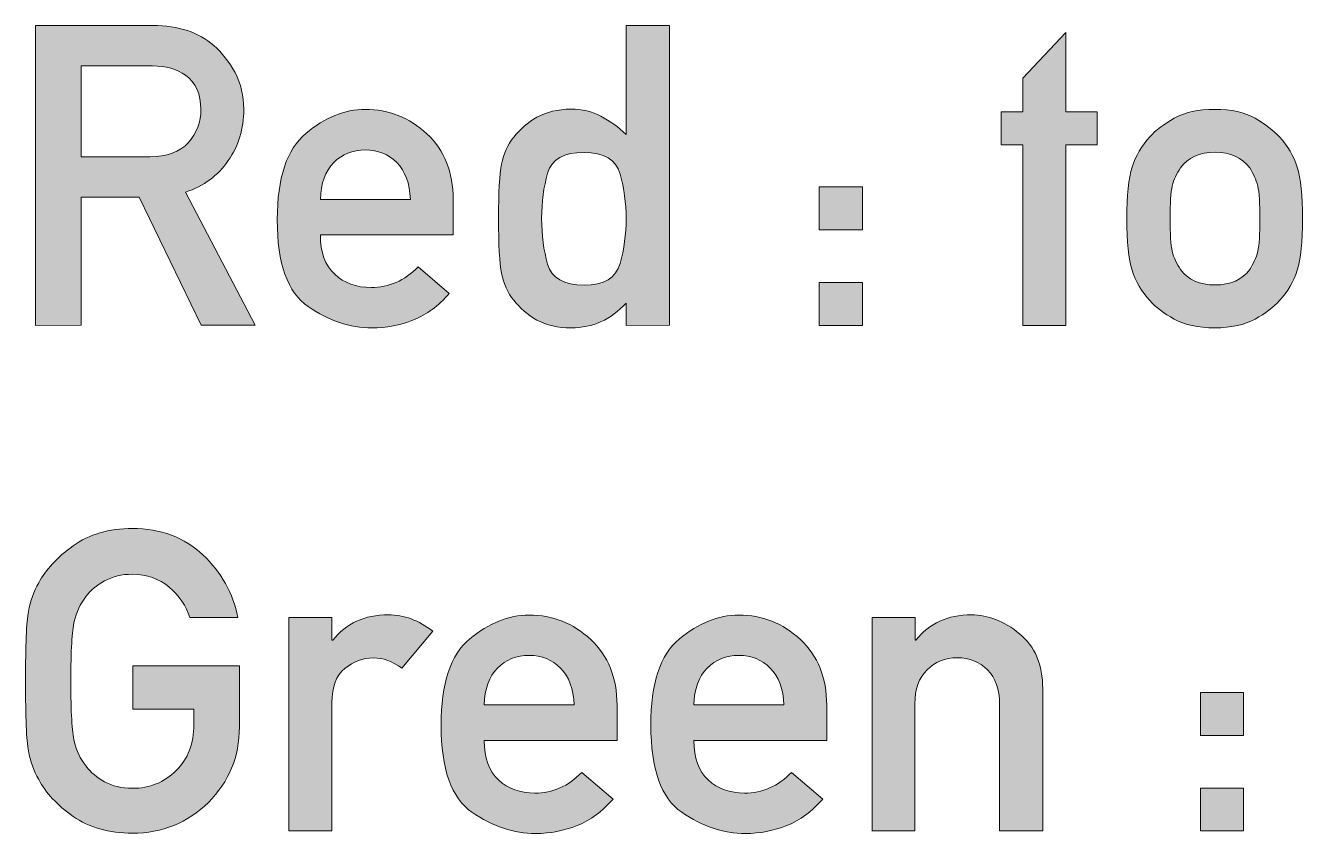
# Model space of a CAD drawing. Header units: inches. Extents: x 247 to 2765, y -1897 to -1110.
# Drawn here: x 659.39 to 672.22, y -1863.17 to -1855.06 of the extents above; entities that cross this region are included whole.
import ezdxf

# ---------------------------------------------------------------- set-up
doc = ezdxf.new("R2010")
doc.units = ezdxf.units.IN
doc.header["$MEASUREMENT"] = 0
doc.layers.add('Layer 1', color=7, linetype='Continuous')

# ---------------------------------------------------------------- blocks, each defined once
blk = doc.blocks.new('block 46')
at = {"layer": 'Layer 1', "true_color": 0x010202}
h = blk.add_hatch(color=98, dxfattribs=at)
h.dxf.hatch_style = 2
edge = h.paths.add_edge_path()
edge.add_spline(control_points=[(659.492, -1858.069), (659.492, -1858.069), (659.492, -1855.057), (659.492, -1855.057), (659.492, -1855.057), (660.67, -1855.057), (660.67, -1855.057), (660.928, -1855.057), (661.132, -1855.124), (661.282, -1855.257), (661.365, -1855.33), (661.436, -1855.421), (661.495, -1855.53), (661.554, -1855.641), (661.583, -1855.763), (661.583, -1855.898), (661.583, -1856.094), (661.532, -1856.264), (661.427, -1856.414), (661.323, -1856.564), (661.181, -1856.67), (660.998, -1856.731), (660.998, -1856.731), (661.696, -1858.068), (661.696, -1858.068), (661.696, -1858.068), (661.155, -1858.068), (661.155, -1858.068), (661.155, -1858.068), (660.532, -1856.782), (660.532, -1856.782), (660.532, -1856.782), (659.948, -1856.782), (659.948, -1856.782), (659.948, -1856.782), (659.948, -1858.068), (659.948, -1858.068), (659.948, -1858.068), (659.492, -1858.069), (659.492, -1858.069), (659.492, -1858.069), (659.492, -1858.069), (659.492, -1858.069)], knot_values=[0, 0, 0, 0, 1, 1, 1, 2, 2, 2, 3, 3, 3, 4, 4, 4, 5, 5, 5, 6, 6, 6, 7, 7, 7, 8, 8, 8, 9, 9, 9, 10, 10, 10, 11, 11, 11, 12, 12, 12, 13, 13, 13, 14, 14, 14, 14], degree=3, periodic=1)
edge = h.paths.add_edge_path()
edge.add_spline(control_points=[(659.949, -1855.463), (659.949, -1855.463), (659.949, -1856.376), (659.949, -1856.376), (659.949, -1856.376), (660.639, -1856.376), (660.639, -1856.376), (660.809, -1856.376), (660.939, -1856.328), (661.024, -1856.234), (661.109, -1856.139), (661.152, -1856.027), (661.152, -1855.899), (661.152, -1855.746), (661.1, -1855.631), (660.998, -1855.556), (660.912, -1855.494), (660.801, -1855.463), (660.666, -1855.463), (660.666, -1855.463), (659.949, -1855.463), (659.949, -1855.463)], knot_values=[0, 0, 0, 0, 1, 1, 1, 2, 2, 2, 3, 3, 3, 4, 4, 4, 5, 5, 5, 6, 6, 6, 7, 7, 7, 7], degree=3, periodic=1)
h = blk.add_hatch(color=98, dxfattribs=at)
h.dxf.hatch_style = 2
edge = h.paths.add_edge_path()
edge.add_spline(control_points=[(665.423, -1858.069), (665.423, -1858.069), (665.423, -1857.846), (665.423, -1857.846), (665.273, -1858.011), (665.089, -1858.094), (664.87, -1858.094), (664.738, -1858.094), (664.625, -1858.068), (664.528, -1858.016), (664.433, -1857.964), (664.356, -1857.897), (664.296, -1857.817), (664.234, -1857.741), (664.194, -1857.652), (664.173, -1857.547), (664.152, -1857.443), (664.142, -1857.259), (664.142, -1856.994), (664.142, -1856.732), (664.152, -1856.551), (664.173, -1856.448), (664.194, -1856.345), (664.234, -1856.254), (664.296, -1856.177), (664.356, -1856.097), (664.435, -1856.031), (664.528, -1855.978), (664.624, -1855.925), (664.738, -1855.897), (664.87, -1855.897), (664.981, -1855.897), (665.081, -1855.921), (665.171, -1855.968), (665.26, -1856.015), (665.345, -1856.076), (665.425, -1856.151), (665.425, -1856.151), (665.425, -1855.056), (665.425, -1855.056), (665.425, -1855.056), (665.858, -1855.056), (665.858, -1855.056), (665.858, -1855.056), (665.858, -1858.068), (665.858, -1858.068), (665.858, -1858.068), (665.423, -1858.069), (665.423, -1858.069), (665.423, -1858.069), (665.423, -1858.069), (665.423, -1858.069)], knot_values=[0, 0, 0, 0, 1, 1, 1, 2, 2, 2, 3, 3, 3, 4, 4, 4, 5, 5, 5, 6, 6, 6, 7, 7, 7, 8, 8, 8, 9, 9, 9, 10, 10, 10, 11, 11, 11, 12, 12, 12, 13, 13, 13, 14, 14, 14, 15, 15, 15, 16, 16, 16, 17, 17, 17, 17], degree=3, periodic=1)
edge = h.paths.add_edge_path()
edge.add_spline(control_points=[(665.002, -1856.331), (664.799, -1856.331), (664.675, -1856.399), (664.635, -1856.54), (664.595, -1856.679), (664.575, -1856.83), (664.575, -1856.994), (664.575, -1857.163), (664.595, -1857.316), (664.635, -1857.455), (664.675, -1857.595), (664.799, -1857.665), (665.002, -1857.665), (665.202, -1857.665), (665.321, -1857.592), (665.363, -1857.449), (665.403, -1857.304), (665.424, -1857.153), (665.424, -1856.996), (665.424, -1856.842), (665.403, -1856.694), (665.363, -1856.549), (665.321, -1856.403), (665.202, -1856.331), (665.002, -1856.331)], knot_values=[0, 0, 0, 0, 1, 1, 1, 2, 2, 2, 3, 3, 3, 4, 4, 4, 5, 5, 5, 6, 6, 6, 7, 7, 7, 8, 8, 8, 8], degree=3, periodic=1)
h = blk.add_hatch(color=98, dxfattribs=at)
h.dxf.hatch_style = 2
h.paths.add_polyline_path([(669.407, -1858.071), (669.407, -1856.255), (669.192, -1856.255), (669.192, -1855.924), (669.407, -1855.924), (669.407, -1855.587), (669.839, -1855.126), (669.839, -1855.924), (670.154, -1855.924), (670.154, -1856.255), (669.839, -1856.255), (669.839, -1858.071)])
h = blk.add_hatch(color=98, dxfattribs=at)
h.dxf.hatch_style = 2
edge = h.paths.add_edge_path()
edge.add_spline(control_points=[(663.687, -1857.159), (663.687, -1857.159), (662.352, -1857.159), (662.352, -1857.159), (662.352, -1857.336), (662.401, -1857.468), (662.496, -1857.556), (662.591, -1857.644), (662.713, -1857.689), (662.862, -1857.689), (663.04, -1857.689), (663.197, -1857.62), (663.334, -1857.482), (663.334, -1857.482), (663.646, -1857.748), (663.646, -1857.748), (663.54, -1857.874), (663.42, -1857.962), (663.287, -1858.014), (663.154, -1858.067), (663.015, -1858.095), (662.87, -1858.095), (662.649, -1858.095), (662.437, -1858.024), (662.23, -1857.881), (662.023, -1857.739), (661.919, -1857.448), (661.919, -1857.007), (661.919, -1856.588), (662.015, -1856.3), (662.206, -1856.141), (662.398, -1855.981), (662.595, -1855.9), (662.803, -1855.9), (663.039, -1855.9), (663.245, -1855.981), (663.422, -1856.145), (663.598, -1856.308), (663.686, -1856.529), (663.686, -1856.806), (663.686, -1856.806), (663.687, -1857.159), (663.687, -1857.159), (663.687, -1857.159), (663.687, -1857.159), (663.687, -1857.159)], knot_values=[0, 0, 0, 0, 1, 1, 1, 2, 2, 2, 3, 3, 3, 4, 4, 4, 5, 5, 5, 6, 6, 6, 7, 7, 7, 8, 8, 8, 9, 9, 9, 10, 10, 10, 11, 11, 11, 12, 12, 12, 13, 13, 13, 14, 14, 14, 15, 15, 15, 15], degree=3, periodic=1)
edge = h.paths.add_edge_path()
edge.add_spline(control_points=[(662.352, -1856.804), (662.352, -1856.804), (663.257, -1856.804), (663.257, -1856.804), (663.25, -1856.643), (663.205, -1856.519), (663.12, -1856.434), (663.036, -1856.349), (662.931, -1856.306), (662.804, -1856.306), (662.677, -1856.306), (662.57, -1856.349), (662.486, -1856.434), (662.401, -1856.519), (662.357, -1856.643), (662.352, -1856.804)], knot_values=[0, 0, 0, 0, 1, 1, 1, 2, 2, 2, 3, 3, 3, 4, 4, 4, 5, 5, 5, 5], degree=3, periodic=1)
h = blk.add_hatch(color=98, dxfattribs=at)
h.dxf.hatch_style = 2
edge = h.paths.add_edge_path()
edge.add_spline(control_points=[(670.453, -1856.994), (670.453, -1856.764), (670.471, -1856.592), (670.506, -1856.48), (670.543, -1856.367), (670.602, -1856.265), (670.684, -1856.174), (670.743, -1856.109), (670.825, -1856.048), (670.929, -1855.988), (671.033, -1855.929), (671.169, -1855.899), (671.337, -1855.899), (671.502, -1855.899), (671.638, -1855.929), (671.741, -1855.988), (671.844, -1856.048), (671.927, -1856.111), (671.986, -1856.174), (672.068, -1856.265), (672.128, -1856.367), (672.164, -1856.48), (672.201, -1856.592), (672.217, -1856.764), (672.217, -1856.994), (672.217, -1857.229), (672.199, -1857.402), (672.164, -1857.516), (672.128, -1857.629), (672.069, -1857.73), (671.986, -1857.821), (671.927, -1857.888), (671.846, -1857.949), (671.741, -1858.007), (671.636, -1858.065), (671.501, -1858.094), (671.337, -1858.094), (671.168, -1858.094), (671.033, -1858.065), (670.929, -1858.007), (670.825, -1857.949), (670.743, -1857.887), (670.684, -1857.821), (670.602, -1857.73), (670.543, -1857.628), (670.506, -1857.516), (670.471, -1857.403), (670.453, -1857.229), (670.453, -1856.994)], knot_values=[0, 0, 0, 0, 1, 1, 1, 2, 2, 2, 3, 3, 3, 4, 4, 4, 5, 5, 5, 6, 6, 6, 7, 7, 7, 8, 8, 8, 9, 9, 9, 10, 10, 10, 11, 11, 11, 12, 12, 12, 13, 13, 13, 14, 14, 14, 15, 15, 15, 16, 16, 16, 16], degree=3, periodic=1)
edge = h.paths.add_edge_path()
edge.add_spline(control_points=[(671.79, -1856.998), (671.79, -1856.844), (671.783, -1856.733), (671.768, -1856.669), (671.751, -1856.605), (671.724, -1856.544), (671.687, -1856.487), (671.61, -1856.382), (671.495, -1856.33), (671.339, -1856.33), (671.182, -1856.33), (671.066, -1856.382), (670.993, -1856.487), (670.951, -1856.544), (670.924, -1856.605), (670.909, -1856.669), (670.895, -1856.733), (670.887, -1856.84), (670.887, -1856.994), (670.887, -1857.15), (670.895, -1857.262), (670.909, -1857.325), (670.924, -1857.389), (670.951, -1857.45), (670.993, -1857.507), (671.066, -1857.611), (671.182, -1857.663), (671.339, -1857.663), (671.495, -1857.663), (671.612, -1857.611), (671.687, -1857.507), (671.725, -1857.45), (671.753, -1857.39), (671.768, -1857.326), (671.782, -1857.263), (671.79, -1857.154), (671.79, -1856.998)], knot_values=[0, 0, 0, 0, 1, 1, 1, 2, 2, 2, 3, 3, 3, 4, 4, 4, 5, 5, 5, 6, 6, 6, 7, 7, 7, 8, 8, 8, 9, 9, 9, 10, 10, 10, 11, 11, 11, 12, 12, 12, 12], degree=3, periodic=1)
h = blk.add_hatch(color=98, dxfattribs=at)
h.dxf.hatch_style = 2
h.paths.add_polyline_path([(667.364, -1857.11), (667.364, -1856.677), (667.797, -1856.677), (667.797, -1857.11)])
h.paths.add_polyline_path([(667.364, -1858.069), (667.364, -1857.639), (667.797, -1857.639), (667.797, -1858.069)])
h = blk.add_hatch(color=98, dxfattribs=at)
h.dxf.hatch_style = 2
edge = h.paths.add_edge_path()
edge.add_spline(control_points=[(660.469, -1861.923), (660.469, -1861.923), (660.469, -1861.491), (660.469, -1861.491), (660.469, -1861.491), (661.539, -1861.491), (661.539, -1861.491), (661.539, -1861.491), (661.539, -1862.104), (661.539, -1862.104), (661.539, -1862.404), (661.435, -1862.656), (661.227, -1862.862), (661.019, -1863.068), (660.764, -1863.172), (660.464, -1863.172), (660.227, -1863.172), (660.029, -1863.116), (659.869, -1863.003), (659.708, -1862.889), (659.593, -1862.766), (659.523, -1862.633), (659.472, -1862.545), (659.439, -1862.45), (659.42, -1862.345), (659.399, -1862.24), (659.391, -1862.007), (659.391, -1861.644), (659.391, -1861.282), (659.399, -1861.049), (659.42, -1860.944), (659.439, -1860.839), (659.472, -1860.743), (659.523, -1860.655), (659.593, -1860.524), (659.708, -1860.4), (659.869, -1860.285), (660.029, -1860.169), (660.229, -1860.111), (660.464, -1860.111), (660.75, -1860.111), (660.986, -1860.2), (661.173, -1860.375), (661.359, -1860.551), (661.475, -1860.76), (661.523, -1861.004), (661.523, -1861.004), (661.041, -1861.004), (661.041, -1861.004), (661.004, -1860.889), (660.935, -1860.787), (660.834, -1860.701), (660.733, -1860.614), (660.609, -1860.57), (660.464, -1860.57), (660.356, -1860.57), (660.264, -1860.593), (660.185, -1860.637), (660.106, -1860.681), (660.045, -1860.732), (660, -1860.79), (659.94, -1860.867), (659.901, -1860.952), (659.879, -1861.044), (659.857, -1861.137), (659.846, -1861.337), (659.846, -1861.646), (659.846, -1861.956), (659.857, -1862.157), (659.879, -1862.249), (659.901, -1862.342), (659.94, -1862.425), (660, -1862.5), (660.045, -1862.56), (660.108, -1862.612), (660.185, -1862.655), (660.263, -1862.699), (660.356, -1862.721), (660.464, -1862.721), (660.638, -1862.721), (660.784, -1862.661), (660.904, -1862.543), (661.023, -1862.424), (661.082, -1862.271), (661.082, -1862.08), (661.082, -1862.08), (661.082, -1861.925), (661.082, -1861.925), (661.082, -1861.925), (660.469, -1861.925), (660.469, -1861.925), (660.469, -1861.925), (660.469, -1861.923), (660.469, -1861.923)], knot_values=[0, 0, 0, 0, 1, 1, 1, 2, 2, 2, 3, 3, 3, 4, 4, 4, 5, 5, 5, 6, 6, 6, 7, 7, 7, 8, 8, 8, 9, 9, 9, 10, 10, 10, 11, 11, 11, 12, 12, 12, 13, 13, 13, 14, 14, 14, 15, 15, 15, 16, 16, 16, 17, 17, 17, 18, 18, 18, 19, 19, 19, 20, 20, 20, 21, 21, 21, 22, 22, 22, 23, 23, 23, 24, 24, 24, 25, 25, 25, 26, 26, 26, 27, 27, 27, 28, 28, 28, 29, 29, 29, 30, 30, 30, 31, 31, 31, 31], degree=3, periodic=1)
h = blk.add_hatch(color=98, dxfattribs=at)
h.dxf.hatch_style = 2
edge = h.paths.add_edge_path()
edge.add_spline(control_points=[(662.037, -1863.149), (662.037, -1863.149), (662.037, -1861.004), (662.037, -1861.004), (662.037, -1861.004), (662.469, -1861.004), (662.469, -1861.004), (662.469, -1861.004), (662.469, -1861.232), (662.469, -1861.232), (662.469, -1861.232), (662.477, -1861.232), (662.477, -1861.232), (662.611, -1861.063), (662.796, -1860.978), (663.035, -1860.978), (663.191, -1860.978), (663.341, -1861.033), (663.483, -1861.143), (663.483, -1861.143), (663.171, -1861.515), (663.171, -1861.515), (663.077, -1861.446), (662.982, -1861.41), (662.885, -1861.41), (662.778, -1861.41), (662.684, -1861.447), (662.598, -1861.517), (662.512, -1861.588), (662.468, -1861.701), (662.468, -1861.859), (662.468, -1861.859), (662.468, -1863.149), (662.468, -1863.149), (662.468, -1863.149), (662.037, -1863.149), (662.037, -1863.149), (662.037, -1863.149), (662.037, -1863.149), (662.037, -1863.149)], knot_values=[0, 0, 0, 0, 1, 1, 1, 2, 2, 2, 3, 3, 3, 4, 4, 4, 5, 5, 5, 6, 6, 6, 7, 7, 7, 8, 8, 8, 9, 9, 9, 10, 10, 10, 11, 11, 11, 12, 12, 12, 13, 13, 13, 13], degree=3, periodic=1)
h = blk.add_hatch(color=98, dxfattribs=at)
h.dxf.hatch_style = 2
edge = h.paths.add_edge_path()
edge.add_spline(control_points=[(665.333, -1862.24), (665.333, -1862.24), (663.998, -1862.24), (663.998, -1862.24), (663.998, -1862.416), (664.046, -1862.548), (664.142, -1862.637), (664.236, -1862.725), (664.359, -1862.769), (664.507, -1862.769), (664.686, -1862.769), (664.842, -1862.7), (664.979, -1862.562), (664.979, -1862.562), (665.292, -1862.829), (665.292, -1862.829), (665.185, -1862.953), (665.066, -1863.042), (664.933, -1863.095), (664.8, -1863.147), (664.661, -1863.175), (664.516, -1863.175), (664.295, -1863.175), (664.082, -1863.103), (663.875, -1862.962), (663.668, -1862.819), (663.565, -1862.527), (663.565, -1862.087), (663.565, -1861.669), (663.661, -1861.38), (663.852, -1861.22), (664.043, -1861.061), (664.241, -1860.981), (664.45, -1860.981), (664.685, -1860.981), (664.891, -1861.061), (665.068, -1861.225), (665.244, -1861.389), (665.332, -1861.609), (665.332, -1861.886), (665.332, -1861.886), (665.333, -1862.24), (665.333, -1862.24), (665.333, -1862.24), (665.333, -1862.24), (665.333, -1862.24)], knot_values=[0, 0, 0, 0, 1, 1, 1, 2, 2, 2, 3, 3, 3, 4, 4, 4, 5, 5, 5, 6, 6, 6, 7, 7, 7, 8, 8, 8, 9, 9, 9, 10, 10, 10, 11, 11, 11, 12, 12, 12, 13, 13, 13, 14, 14, 14, 15, 15, 15, 15], degree=3, periodic=1)
edge = h.paths.add_edge_path()
edge.add_spline(control_points=[(663.997, -1861.883), (663.997, -1861.883), (664.902, -1861.883), (664.902, -1861.883), (664.895, -1861.722), (664.85, -1861.599), (664.765, -1861.513), (664.681, -1861.428), (664.576, -1861.386), (664.45, -1861.386), (664.321, -1861.386), (664.215, -1861.428), (664.131, -1861.513), (664.047, -1861.599), (664.002, -1861.722), (663.997, -1861.883)], knot_values=[0, 0, 0, 0, 1, 1, 1, 2, 2, 2, 3, 3, 3, 4, 4, 4, 5, 5, 5, 5], degree=3, periodic=1)
h = blk.add_hatch(color=98, dxfattribs=at)
h.dxf.hatch_style = 2
edge = h.paths.add_edge_path()
edge.add_spline(control_points=[(667.439, -1862.24), (667.439, -1862.24), (666.104, -1862.24), (666.104, -1862.24), (666.104, -1862.416), (666.153, -1862.548), (666.248, -1862.637), (666.343, -1862.725), (666.465, -1862.769), (666.614, -1862.769), (666.792, -1862.769), (666.949, -1862.7), (667.085, -1862.562), (667.085, -1862.562), (667.398, -1862.829), (667.398, -1862.829), (667.291, -1862.953), (667.172, -1863.042), (667.039, -1863.095), (666.906, -1863.147), (666.767, -1863.175), (666.622, -1863.175), (666.402, -1863.175), (666.188, -1863.103), (665.982, -1862.962), (665.775, -1862.819), (665.672, -1862.527), (665.672, -1862.087), (665.672, -1861.669), (665.767, -1861.38), (665.958, -1861.22), (666.149, -1861.061), (666.348, -1860.981), (666.556, -1860.981), (666.791, -1860.981), (666.997, -1861.061), (667.174, -1861.225), (667.35, -1861.389), (667.438, -1861.609), (667.438, -1861.886), (667.438, -1861.886), (667.439, -1862.24), (667.439, -1862.24), (667.439, -1862.24), (667.439, -1862.24), (667.439, -1862.24)], knot_values=[0, 0, 0, 0, 1, 1, 1, 2, 2, 2, 3, 3, 3, 4, 4, 4, 5, 5, 5, 6, 6, 6, 7, 7, 7, 8, 8, 8, 9, 9, 9, 10, 10, 10, 11, 11, 11, 12, 12, 12, 13, 13, 13, 14, 14, 14, 15, 15, 15, 15], degree=3, periodic=1)
edge = h.paths.add_edge_path()
edge.add_spline(control_points=[(666.104, -1861.883), (666.104, -1861.883), (667.009, -1861.883), (667.009, -1861.883), (667.001, -1861.722), (666.957, -1861.599), (666.872, -1861.513), (666.787, -1861.428), (666.683, -1861.386), (666.556, -1861.386), (666.428, -1861.386), (666.321, -1861.428), (666.237, -1861.513), (666.153, -1861.599), (666.109, -1861.722), (666.104, -1861.883)], knot_values=[0, 0, 0, 0, 1, 1, 1, 2, 2, 2, 3, 3, 3, 4, 4, 4, 5, 5, 5, 5], degree=3, periodic=1)
h = blk.add_hatch(color=98, dxfattribs=at)
h.dxf.hatch_style = 2
edge = h.paths.add_edge_path()
edge.add_spline(control_points=[(667.894, -1863.149), (667.894, -1863.149), (667.894, -1861.004), (667.894, -1861.004), (667.894, -1861.004), (668.327, -1861.004), (668.327, -1861.004), (668.327, -1861.004), (668.327, -1861.232), (668.327, -1861.232), (668.327, -1861.232), (668.334, -1861.232), (668.334, -1861.232), (668.468, -1861.063), (668.654, -1860.978), (668.892, -1860.978), (669.06, -1860.978), (669.221, -1861.041), (669.375, -1861.168), (669.53, -1861.294), (669.608, -1861.479), (669.608, -1861.721), (669.608, -1861.721), (669.608, -1863.147), (669.608, -1863.147), (669.608, -1863.147), (669.175, -1863.147), (669.175, -1863.147), (669.175, -1863.147), (669.175, -1861.871), (669.175, -1861.871), (669.175, -1861.726), (669.135, -1861.613), (669.054, -1861.531), (668.973, -1861.45), (668.872, -1861.409), (668.752, -1861.409), (668.627, -1861.409), (668.526, -1861.449), (668.446, -1861.531), (668.365, -1861.612), (668.324, -1861.726), (668.324, -1861.871), (668.324, -1861.871), (668.324, -1863.147), (668.324, -1863.147), (668.324, -1863.147), (667.893, -1863.147), (667.893, -1863.147), (667.893, -1863.147), (667.893, -1863.149), (667.893, -1863.149), (667.893, -1863.149), (667.894, -1863.149), (667.894, -1863.149), (667.894, -1863.149), (667.894, -1863.149), (667.894, -1863.149)], knot_values=[0, 0, 0, 0, 1, 1, 1, 2, 2, 2, 3, 3, 3, 4, 4, 4, 5, 5, 5, 6, 6, 6, 7, 7, 7, 8, 8, 8, 9, 9, 9, 10, 10, 10, 11, 11, 11, 12, 12, 12, 13, 13, 13, 14, 14, 14, 15, 15, 15, 16, 16, 16, 17, 17, 17, 18, 18, 18, 19, 19, 19, 19], degree=3, periodic=1)
h = blk.add_hatch(color=98, dxfattribs=at)
h.dxf.hatch_style = 2
h.paths.add_polyline_path([(671.193, -1862.19), (671.193, -1861.758), (671.626, -1861.758), (671.626, -1862.19)])
h.paths.add_polyline_path([(671.193, -1863.149), (671.193, -1862.718), (671.626, -1862.718), (671.626, -1863.149)])
at = {"layer": 'Layer 1', "lineweight": 0}
for points in [[(669.407, -1858.071), (669.407, -1856.255), (669.192, -1856.255), (669.192, -1855.924), (669.407, -1855.924), (669.407, -1855.587), (669.839, -1855.126), (669.839, -1855.924), (670.154, -1855.924), (670.154, -1856.255), (669.839, -1856.255), (669.839, -1858.071), (669.407, -1858.071)], [(667.364, -1857.11), (667.364, -1856.677), (667.797, -1856.677), (667.797, -1857.11), (667.364, -1857.11)], [(667.364, -1858.069), (667.364, -1857.639), (667.797, -1857.639), (667.797, -1858.069), (667.364, -1858.069)], [(671.193, -1862.19), (671.193, -1861.758), (671.626, -1861.758), (671.626, -1862.19), (671.193, -1862.19)], [(671.193, -1863.149), (671.193, -1862.718), (671.626, -1862.718), (671.626, -1863.149), (671.193, -1863.149)]]:
    blk.add_lwpolyline(points, dxfattribs=at)
for points, knots in [([(659.492, -1858.069), (659.492, -1858.069), (659.492, -1855.057), (659.492, -1855.057), (659.492, -1855.057), (660.67, -1855.057), (660.67, -1855.057), (660.928, -1855.057), (661.132, -1855.124), (661.282, -1855.257), (661.365, -1855.33), (661.436, -1855.421), (661.495, -1855.53), (661.554, -1855.641), (661.583, -1855.763), (661.583, -1855.898), (661.583, -1856.094), (661.532, -1856.264), (661.427, -1856.414), (661.323, -1856.564), (661.181, -1856.67), (660.998, -1856.731), (660.998, -1856.731), (661.696, -1858.068), (661.696, -1858.068), (661.696, -1858.068), (661.155, -1858.068), (661.155, -1858.068), (661.155, -1858.068), (660.532, -1856.782), (660.532, -1856.782), (660.532, -1856.782), (659.948, -1856.782), (659.948, -1856.782), (659.948, -1856.782), (659.948, -1858.068), (659.948, -1858.068), (659.948, -1858.068), (659.492, -1858.069), (659.492, -1858.069), (659.492, -1858.069), (659.492, -1858.069), (659.492, -1858.069)], [0, 0, 0, 0, 1, 1, 1, 2, 2, 2, 3, 3, 3, 4, 4, 4, 5, 5, 5, 6, 6, 6, 7, 7, 7, 8, 8, 8, 9, 9, 9, 10, 10, 10, 11, 11, 11, 12, 12, 12, 13, 13, 13, 14, 14, 14, 14]), ([(665.423, -1858.069), (665.423, -1858.069), (665.423, -1857.846), (665.423, -1857.846), (665.273, -1858.011), (665.089, -1858.094), (664.87, -1858.094), (664.738, -1858.094), (664.625, -1858.068), (664.528, -1858.016), (664.433, -1857.964), (664.356, -1857.897), (664.296, -1857.817), (664.234, -1857.741), (664.194, -1857.652), (664.173, -1857.547), (664.152, -1857.443), (664.142, -1857.259), (664.142, -1856.994), (664.142, -1856.732), (664.152, -1856.551), (664.173, -1856.448), (664.194, -1856.345), (664.234, -1856.254), (664.296, -1856.177), (664.356, -1856.097), (664.435, -1856.031), (664.528, -1855.978), (664.624, -1855.925), (664.738, -1855.897), (664.87, -1855.897), (664.981, -1855.897), (665.081, -1855.921), (665.171, -1855.968), (665.26, -1856.015), (665.345, -1856.076), (665.425, -1856.151), (665.425, -1856.151), (665.425, -1855.056), (665.425, -1855.056), (665.425, -1855.056), (665.858, -1855.056), (665.858, -1855.056), (665.858, -1855.056), (665.858, -1858.068), (665.858, -1858.068), (665.858, -1858.068), (665.423, -1858.069), (665.423, -1858.069), (665.423, -1858.069), (665.423, -1858.069), (665.423, -1858.069)], [0, 0, 0, 0, 1, 1, 1, 2, 2, 2, 3, 3, 3, 4, 4, 4, 5, 5, 5, 6, 6, 6, 7, 7, 7, 8, 8, 8, 9, 9, 9, 10, 10, 10, 11, 11, 11, 12, 12, 12, 13, 13, 13, 14, 14, 14, 15, 15, 15, 16, 16, 16, 17, 17, 17, 17]), ([(659.949, -1855.463), (659.949, -1855.463), (659.949, -1856.376), (659.949, -1856.376), (659.949, -1856.376), (660.639, -1856.376), (660.639, -1856.376), (660.809, -1856.376), (660.939, -1856.328), (661.024, -1856.234), (661.109, -1856.139), (661.152, -1856.027), (661.152, -1855.899), (661.152, -1855.746), (661.1, -1855.631), (660.998, -1855.556), (660.912, -1855.494), (660.801, -1855.463), (660.666, -1855.463), (660.666, -1855.463), (659.949, -1855.463), (659.949, -1855.463)], [0, 0, 0, 0, 1, 1, 1, 2, 2, 2, 3, 3, 3, 4, 4, 4, 5, 5, 5, 6, 6, 6, 7, 7, 7, 7]), ([(663.687, -1857.159), (663.687, -1857.159), (662.352, -1857.159), (662.352, -1857.159), (662.352, -1857.336), (662.401, -1857.468), (662.496, -1857.556), (662.591, -1857.644), (662.713, -1857.689), (662.862, -1857.689), (663.04, -1857.689), (663.197, -1857.62), (663.334, -1857.482), (663.334, -1857.482), (663.646, -1857.748), (663.646, -1857.748), (663.54, -1857.874), (663.42, -1857.962), (663.287, -1858.014), (663.154, -1858.067), (663.015, -1858.095), (662.87, -1858.095), (662.649, -1858.095), (662.437, -1858.024), (662.23, -1857.881), (662.023, -1857.739), (661.919, -1857.448), (661.919, -1857.007), (661.919, -1856.588), (662.015, -1856.3), (662.206, -1856.141), (662.398, -1855.981), (662.595, -1855.9), (662.803, -1855.9), (663.039, -1855.9), (663.245, -1855.981), (663.422, -1856.145), (663.598, -1856.308), (663.686, -1856.529), (663.686, -1856.806), (663.686, -1856.806), (663.687, -1857.159), (663.687, -1857.159), (663.687, -1857.159), (663.687, -1857.159), (663.687, -1857.159)], [0, 0, 0, 0, 1, 1, 1, 2, 2, 2, 3, 3, 3, 4, 4, 4, 5, 5, 5, 6, 6, 6, 7, 7, 7, 8, 8, 8, 9, 9, 9, 10, 10, 10, 11, 11, 11, 12, 12, 12, 13, 13, 13, 14, 14, 14, 15, 15, 15, 15]), ([(670.453, -1856.994), (670.453, -1856.764), (670.471, -1856.592), (670.506, -1856.48), (670.543, -1856.367), (670.602, -1856.265), (670.684, -1856.174), (670.743, -1856.109), (670.825, -1856.048), (670.929, -1855.988), (671.033, -1855.929), (671.169, -1855.899), (671.337, -1855.899), (671.502, -1855.899), (671.638, -1855.929), (671.741, -1855.988), (671.844, -1856.048), (671.927, -1856.111), (671.986, -1856.174), (672.068, -1856.265), (672.128, -1856.367), (672.164, -1856.48), (672.201, -1856.592), (672.217, -1856.764), (672.217, -1856.994), (672.217, -1857.229), (672.199, -1857.402), (672.164, -1857.516), (672.128, -1857.629), (672.069, -1857.73), (671.986, -1857.821), (671.927, -1857.888), (671.846, -1857.949), (671.741, -1858.007), (671.636, -1858.065), (671.501, -1858.094), (671.337, -1858.094), (671.168, -1858.094), (671.033, -1858.065), (670.929, -1858.007), (670.825, -1857.949), (670.743, -1857.887), (670.684, -1857.821), (670.602, -1857.73), (670.543, -1857.628), (670.506, -1857.516), (670.471, -1857.403), (670.453, -1857.229), (670.453, -1856.994)], [0, 0, 0, 0, 1, 1, 1, 2, 2, 2, 3, 3, 3, 4, 4, 4, 5, 5, 5, 6, 6, 6, 7, 7, 7, 8, 8, 8, 9, 9, 9, 10, 10, 10, 11, 11, 11, 12, 12, 12, 13, 13, 13, 14, 14, 14, 15, 15, 15, 16, 16, 16, 16]), ([(662.352, -1856.804), (662.352, -1856.804), (663.257, -1856.804), (663.257, -1856.804), (663.25, -1856.643), (663.205, -1856.519), (663.12, -1856.434), (663.036, -1856.349), (662.931, -1856.306), (662.804, -1856.306), (662.677, -1856.306), (662.57, -1856.349), (662.486, -1856.434), (662.401, -1856.519), (662.357, -1856.643), (662.352, -1856.804)], [0, 0, 0, 0, 1, 1, 1, 2, 2, 2, 3, 3, 3, 4, 4, 4, 5, 5, 5, 5]), ([(665.002, -1856.331), (664.799, -1856.331), (664.675, -1856.399), (664.635, -1856.54), (664.595, -1856.679), (664.575, -1856.83), (664.575, -1856.994), (664.575, -1857.163), (664.595, -1857.316), (664.635, -1857.455), (664.675, -1857.595), (664.799, -1857.665), (665.002, -1857.665), (665.202, -1857.665), (665.321, -1857.592), (665.363, -1857.449), (665.403, -1857.304), (665.424, -1857.153), (665.424, -1856.996), (665.424, -1856.842), (665.403, -1856.694), (665.363, -1856.549), (665.321, -1856.403), (665.202, -1856.331), (665.002, -1856.331)], [0, 0, 0, 0, 1, 1, 1, 2, 2, 2, 3, 3, 3, 4, 4, 4, 5, 5, 5, 6, 6, 6, 7, 7, 7, 8, 8, 8, 8]), ([(671.79, -1856.998), (671.79, -1856.844), (671.783, -1856.733), (671.768, -1856.669), (671.751, -1856.605), (671.724, -1856.544), (671.687, -1856.487), (671.61, -1856.382), (671.495, -1856.33), (671.339, -1856.33), (671.182, -1856.33), (671.066, -1856.382), (670.993, -1856.487), (670.951, -1856.544), (670.924, -1856.605), (670.909, -1856.669), (670.895, -1856.733), (670.887, -1856.84), (670.887, -1856.994), (670.887, -1857.15), (670.895, -1857.262), (670.909, -1857.325), (670.924, -1857.389), (670.951, -1857.45), (670.993, -1857.507), (671.066, -1857.611), (671.182, -1857.663), (671.339, -1857.663), (671.495, -1857.663), (671.612, -1857.611), (671.687, -1857.507), (671.725, -1857.45), (671.753, -1857.39), (671.768, -1857.326), (671.782, -1857.263), (671.79, -1857.154), (671.79, -1856.998)], [0, 0, 0, 0, 1, 1, 1, 2, 2, 2, 3, 3, 3, 4, 4, 4, 5, 5, 5, 6, 6, 6, 7, 7, 7, 8, 8, 8, 9, 9, 9, 10, 10, 10, 11, 11, 11, 12, 12, 12, 12]), ([(660.469, -1861.923), (660.469, -1861.923), (660.469, -1861.491), (660.469, -1861.491), (660.469, -1861.491), (661.539, -1861.491), (661.539, -1861.491), (661.539, -1861.491), (661.539, -1862.104), (661.539, -1862.104), (661.539, -1862.404), (661.435, -1862.656), (661.227, -1862.862), (661.019, -1863.068), (660.764, -1863.172), (660.464, -1863.172), (660.227, -1863.172), (660.029, -1863.116), (659.869, -1863.003), (659.708, -1862.889), (659.593, -1862.766), (659.523, -1862.633), (659.472, -1862.545), (659.439, -1862.45), (659.42, -1862.345), (659.399, -1862.24), (659.391, -1862.007), (659.391, -1861.644), (659.391, -1861.282), (659.399, -1861.049), (659.42, -1860.944), (659.439, -1860.839), (659.472, -1860.743), (659.523, -1860.655), (659.593, -1860.524), (659.708, -1860.4), (659.869, -1860.285), (660.029, -1860.169), (660.229, -1860.111), (660.464, -1860.111), (660.75, -1860.111), (660.986, -1860.2), (661.173, -1860.375), (661.359, -1860.551), (661.475, -1860.76), (661.523, -1861.004), (661.523, -1861.004), (661.041, -1861.004), (661.041, -1861.004), (661.004, -1860.889), (660.935, -1860.787), (660.834, -1860.701), (660.733, -1860.614), (660.609, -1860.57), (660.464, -1860.57), (660.356, -1860.57), (660.264, -1860.593), (660.185, -1860.637), (660.106, -1860.681), (660.045, -1860.732), (660, -1860.79), (659.94, -1860.867), (659.901, -1860.952), (659.879, -1861.044), (659.857, -1861.137), (659.846, -1861.337), (659.846, -1861.646), (659.846, -1861.956), (659.857, -1862.157), (659.879, -1862.249), (659.901, -1862.342), (659.94, -1862.425), (660, -1862.5), (660.045, -1862.56), (660.108, -1862.612), (660.185, -1862.655), (660.263, -1862.699), (660.356, -1862.721), (660.464, -1862.721), (660.638, -1862.721), (660.784, -1862.661), (660.904, -1862.543), (661.023, -1862.424), (661.082, -1862.271), (661.082, -1862.08), (661.082, -1862.08), (661.082, -1861.925), (661.082, -1861.925), (661.082, -1861.925), (660.469, -1861.925), (660.469, -1861.925), (660.469, -1861.925), (660.469, -1861.923), (660.469, -1861.923)], [0, 0, 0, 0, 1, 1, 1, 2, 2, 2, 3, 3, 3, 4, 4, 4, 5, 5, 5, 6, 6, 6, 7, 7, 7, 8, 8, 8, 9, 9, 9, 10, 10, 10, 11, 11, 11, 12, 12, 12, 13, 13, 13, 14, 14, 14, 15, 15, 15, 16, 16, 16, 17, 17, 17, 18, 18, 18, 19, 19, 19, 20, 20, 20, 21, 21, 21, 22, 22, 22, 23, 23, 23, 24, 24, 24, 25, 25, 25, 26, 26, 26, 27, 27, 27, 28, 28, 28, 29, 29, 29, 30, 30, 30, 31, 31, 31, 31]), ([(662.037, -1863.149), (662.037, -1863.149), (662.037, -1861.004), (662.037, -1861.004), (662.037, -1861.004), (662.469, -1861.004), (662.469, -1861.004), (662.469, -1861.004), (662.469, -1861.232), (662.469, -1861.232), (662.469, -1861.232), (662.477, -1861.232), (662.477, -1861.232), (662.611, -1861.063), (662.796, -1860.978), (663.035, -1860.978), (663.191, -1860.978), (663.341, -1861.033), (663.483, -1861.143), (663.483, -1861.143), (663.171, -1861.515), (663.171, -1861.515), (663.077, -1861.446), (662.982, -1861.41), (662.885, -1861.41), (662.778, -1861.41), (662.684, -1861.447), (662.598, -1861.517), (662.512, -1861.588), (662.468, -1861.701), (662.468, -1861.859), (662.468, -1861.859), (662.468, -1863.149), (662.468, -1863.149), (662.468, -1863.149), (662.037, -1863.149), (662.037, -1863.149), (662.037, -1863.149), (662.037, -1863.149), (662.037, -1863.149)], [0, 0, 0, 0, 1, 1, 1, 2, 2, 2, 3, 3, 3, 4, 4, 4, 5, 5, 5, 6, 6, 6, 7, 7, 7, 8, 8, 8, 9, 9, 9, 10, 10, 10, 11, 11, 11, 12, 12, 12, 13, 13, 13, 13]), ([(665.333, -1862.24), (665.333, -1862.24), (663.998, -1862.24), (663.998, -1862.24), (663.998, -1862.416), (664.046, -1862.548), (664.142, -1862.637), (664.236, -1862.725), (664.359, -1862.769), (664.507, -1862.769), (664.686, -1862.769), (664.842, -1862.7), (664.979, -1862.562), (664.979, -1862.562), (665.292, -1862.829), (665.292, -1862.829), (665.185, -1862.953), (665.066, -1863.042), (664.933, -1863.095), (664.8, -1863.147), (664.661, -1863.175), (664.516, -1863.175), (664.295, -1863.175), (664.082, -1863.103), (663.875, -1862.962), (663.668, -1862.819), (663.565, -1862.527), (663.565, -1862.087), (663.565, -1861.669), (663.661, -1861.38), (663.852, -1861.22), (664.043, -1861.061), (664.241, -1860.981), (664.45, -1860.981), (664.685, -1860.981), (664.891, -1861.061), (665.068, -1861.225), (665.244, -1861.389), (665.332, -1861.609), (665.332, -1861.886), (665.332, -1861.886), (665.333, -1862.24), (665.333, -1862.24), (665.333, -1862.24), (665.333, -1862.24), (665.333, -1862.24)], [0, 0, 0, 0, 1, 1, 1, 2, 2, 2, 3, 3, 3, 4, 4, 4, 5, 5, 5, 6, 6, 6, 7, 7, 7, 8, 8, 8, 9, 9, 9, 10, 10, 10, 11, 11, 11, 12, 12, 12, 13, 13, 13, 14, 14, 14, 15, 15, 15, 15]), ([(667.439, -1862.24), (667.439, -1862.24), (666.104, -1862.24), (666.104, -1862.24), (666.104, -1862.416), (666.153, -1862.548), (666.248, -1862.637), (666.343, -1862.725), (666.465, -1862.769), (666.614, -1862.769), (666.792, -1862.769), (666.949, -1862.7), (667.085, -1862.562), (667.085, -1862.562), (667.398, -1862.829), (667.398, -1862.829), (667.291, -1862.953), (667.172, -1863.042), (667.039, -1863.095), (666.906, -1863.147), (666.767, -1863.175), (666.622, -1863.175), (666.402, -1863.175), (666.188, -1863.103), (665.982, -1862.962), (665.775, -1862.819), (665.672, -1862.527), (665.672, -1862.087), (665.672, -1861.669), (665.767, -1861.38), (665.958, -1861.22), (666.149, -1861.061), (666.348, -1860.981), (666.556, -1860.981), (666.791, -1860.981), (666.997, -1861.061), (667.174, -1861.225), (667.35, -1861.389), (667.438, -1861.609), (667.438, -1861.886), (667.438, -1861.886), (667.439, -1862.24), (667.439, -1862.24), (667.439, -1862.24), (667.439, -1862.24), (667.439, -1862.24)], [0, 0, 0, 0, 1, 1, 1, 2, 2, 2, 3, 3, 3, 4, 4, 4, 5, 5, 5, 6, 6, 6, 7, 7, 7, 8, 8, 8, 9, 9, 9, 10, 10, 10, 11, 11, 11, 12, 12, 12, 13, 13, 13, 14, 14, 14, 15, 15, 15, 15]), ([(667.894, -1863.149), (667.894, -1863.149), (667.894, -1861.004), (667.894, -1861.004), (667.894, -1861.004), (668.327, -1861.004), (668.327, -1861.004), (668.327, -1861.004), (668.327, -1861.232), (668.327, -1861.232), (668.327, -1861.232), (668.334, -1861.232), (668.334, -1861.232), (668.468, -1861.063), (668.654, -1860.978), (668.892, -1860.978), (669.06, -1860.978), (669.221, -1861.041), (669.375, -1861.168), (669.53, -1861.294), (669.608, -1861.479), (669.608, -1861.721), (669.608, -1861.721), (669.608, -1863.147), (669.608, -1863.147), (669.608, -1863.147), (669.175, -1863.147), (669.175, -1863.147), (669.175, -1863.147), (669.175, -1861.871), (669.175, -1861.871), (669.175, -1861.726), (669.135, -1861.613), (669.054, -1861.531), (668.973, -1861.45), (668.872, -1861.409), (668.752, -1861.409), (668.627, -1861.409), (668.526, -1861.449), (668.446, -1861.531), (668.365, -1861.612), (668.324, -1861.726), (668.324, -1861.871), (668.324, -1861.871), (668.324, -1863.147), (668.324, -1863.147), (668.324, -1863.147), (667.893, -1863.147), (667.893, -1863.147), (667.893, -1863.147), (667.893, -1863.149), (667.893, -1863.149), (667.893, -1863.149), (667.894, -1863.149), (667.894, -1863.149), (667.894, -1863.149), (667.894, -1863.149), (667.894, -1863.149)], [0, 0, 0, 0, 1, 1, 1, 2, 2, 2, 3, 3, 3, 4, 4, 4, 5, 5, 5, 6, 6, 6, 7, 7, 7, 8, 8, 8, 9, 9, 9, 10, 10, 10, 11, 11, 11, 12, 12, 12, 13, 13, 13, 14, 14, 14, 15, 15, 15, 16, 16, 16, 17, 17, 17, 18, 18, 18, 19, 19, 19, 19]), ([(663.997, -1861.883), (663.997, -1861.883), (664.902, -1861.883), (664.902, -1861.883), (664.895, -1861.722), (664.85, -1861.599), (664.765, -1861.513), (664.681, -1861.428), (664.576, -1861.386), (664.45, -1861.386), (664.321, -1861.386), (664.215, -1861.428), (664.131, -1861.513), (664.047, -1861.599), (664.002, -1861.722), (663.997, -1861.883)], [0, 0, 0, 0, 1, 1, 1, 2, 2, 2, 3, 3, 3, 4, 4, 4, 5, 5, 5, 5]), ([(666.104, -1861.883), (666.104, -1861.883), (667.009, -1861.883), (667.009, -1861.883), (667.001, -1861.722), (666.957, -1861.599), (666.872, -1861.513), (666.787, -1861.428), (666.683, -1861.386), (666.556, -1861.386), (666.428, -1861.386), (666.321, -1861.428), (666.237, -1861.513), (666.153, -1861.599), (666.109, -1861.722), (666.104, -1861.883)], [0, 0, 0, 0, 1, 1, 1, 2, 2, 2, 3, 3, 3, 4, 4, 4, 5, 5, 5, 5])]:
    blk.add_open_spline(points, degree=3, knots=knots, dxfattribs=at)
blk = doc.blocks.new('block 42')
at = {"layer": 'Layer 1'}
blk.add_blockref('block 46', (0, 0), dxfattribs=at)

msp = doc.modelspace()

# ---------------------------------------------------------------- block references
at = {"layer": 'Layer 1'}
msp.add_blockref('block 42', (0, 0), dxfattribs=at)

doc.saveas('drawing.dxf')
